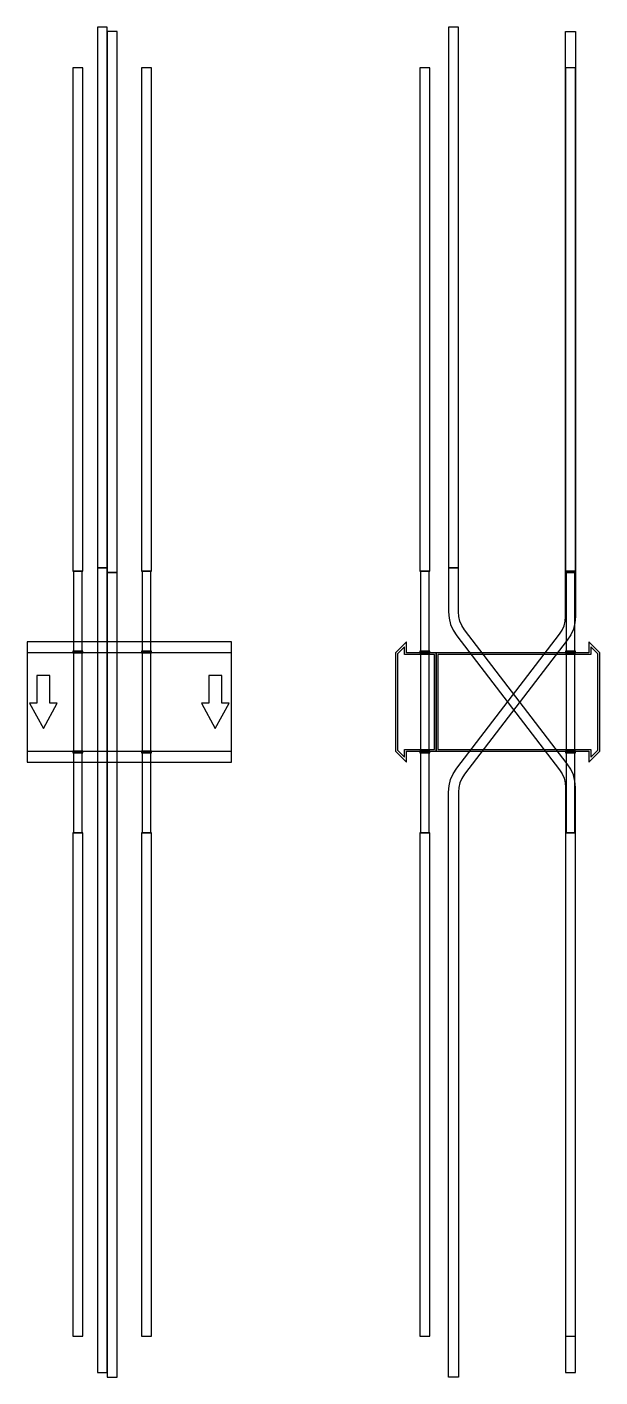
# Model space of a CAD drawing. Extents: x 0 to 700, y -825 to 825.
import ezdxf

# ---------------------------------------------------------------- set-up
doc = ezdxf.new("R2010")
doc.units = 0
doc.layers.add('Halfen', color=7, linetype='CONTINUOUS')

msp = doc.modelspace()

# ---------------------------------------------------------------- linework, layer by layer
at = {"layer": 'Halfen', "color": 7}
for points in [[(98, 163.766), (98, 824.766), (86, 824.766), (86, 163.766)], [(110, 158.108), (110, 819.108), (98, 819.108), (98, 158.108)], [(527, 163.766), (527, 824.766), (515, 824.766), (515, 163.766)], [(658, 158.108), (658, 819.108), (670, 819.108), (670, 158.108)], [(68, 160), (68, 775), (56, 775), (56, 160)], [(152, 160), (152, 775), (140, 775), (140, 160)], [(492, 160), (492, 775), (480, 775), (480, 160)], [(670, 160), (670, 775), (658, 775), (658, 160)], [(67.25, 62), (67.25, 160), (56.75, 160), (56.75, 62)], [(98, -819.108), (98, 163.766), (86, 163.766), (86, -819.108)], [(110, -824.767), (110, 158.108), (98, 158.108), (98, -824.767)], [(151.25, 62), (151.25, 160), (140.75, 160), (140.75, 62)], [(491.25, 62), (491.25, 160), (480.75, 160), (480.75, 62)], [(670, -819.108), (670, -104.608), (669.359, -96.789), (667.453, -89.179), (664.332, -81.981), (660.081, -75.388), (534.439, 88.352), (531.251, 93.297), (528.911, 98.695), (527.481, 104.403), (527, 110.267), (527, 163.766), (515, 163.766), (515, 110.267), (515.641, 102.448), (517.547, 94.838), (520.668, 87.64), (524.919, 81.046), (650.561, -82.693), (653.749, -87.638), (656.089, -93.037), (657.519, -98.744), (658, -104.608), (658, -819.108)], [(515, -824.767), (515, -110.267), (515.641, -102.448), (517.547, -94.838), (520.668, -87.64), (524.919, -81.046), (650.561, 82.693), (653.749, 87.638), (656.089, 93.037), (657.519, 98.744), (658, 104.608), (658, 158.108), (670, 158.108), (670, 104.608), (669.359, 96.789), (667.453, 89.179), (664.332, 81.981), (660.081, 75.388), (534.439, -88.352), (531.251, -93.297), (528.911, -98.695), (527.481, -104.403), (527, -110.267), (527, -824.767)], [(669.25, 62), (669.25, 160), (658.75, 160), (658.75, 62)], [(0, -73.5), (250, -73.5), (250, 73.5), (0, 73.5)], [(500, -60), (500, 60), (463.5, 60), (463.5, 73.5), (450, 60), (450, -60), (463.5, -73.5), (463.5, -60)], [(498, -58), (498, 58), (461, 58), (461, 67.25), (452.5, 58.75), (452.5, -58.75), (461, -67.25), (461, -58)], [(700, -60), (700, 60), (686.5, 73.5), (686.5, 60), (500, 60), (500, -60), (686.5, -60), (686.5, -73.5)], [(697.5, -58.75), (697.5, 58.75), (689, 67.25), (689, 58), (502, 58), (502, -58), (689, -58), (689, -67.25)], [(0, -60), (250, -60), (250, 60), (0, 60)], [(68, 60), (68, 62), (56, 62), (56, 60)], [(67.25, -60), (67.25, 60), (56.75, 60), (56.75, -60)], [(152, 60), (152, 62), (140, 62), (140, 60)], [(151.25, -60), (151.25, 60), (140.75, 60), (140.75, -60)], [(492, 60), (492, 62), (480, 62), (480, 60)], [(491.25, -60), (491.25, 60), (480.75, 60), (480.75, -60)], [(670, 60), (670, 62), (658, 62), (658, 60)], [(669.25, -60), (669.25, 60), (658.75, 60), (658.75, -60)], [(20, -32.5), (37, -1.5), (28, -1.5), (28, 32.5), (12, 32.5), (12, -1.5), (3, -1.5)], [(230, -32.5), (247, -1.5), (238, -1.5), (238, 32.5), (222, 32.5), (222, -1.5), (213, -1.5)], [(68, -62), (68, -60), (56, -60), (56, -62)], [(67.25, -160), (67.25, -62), (56.75, -62), (56.75, -160)], [(152, -62), (152, -60), (140, -60), (140, -62)], [(151.25, -160), (151.25, -62), (140.75, -62), (140.75, -160)], [(492, -62), (492, -60), (480, -60), (480, -62)], [(491.25, -160), (491.25, -62), (480.75, -62), (480.75, -160)], [(670, -62), (670, -60), (658, -60), (658, -62)], [(669.25, -160), (669.25, -62), (658.75, -62), (658.75, -160)], [(68, -775), (68, -160), (56, -160), (56, -775)], [(152, -775), (152, -160), (140, -160), (140, -775)], [(492, -775), (492, -160), (480, -160), (480, -775)], [(670, -775), (670, -160), (658, -160), (658, -775)]]:
    msp.add_lwpolyline(points, close=True, dxfattribs=at)

doc.saveas('drawing.dxf')
